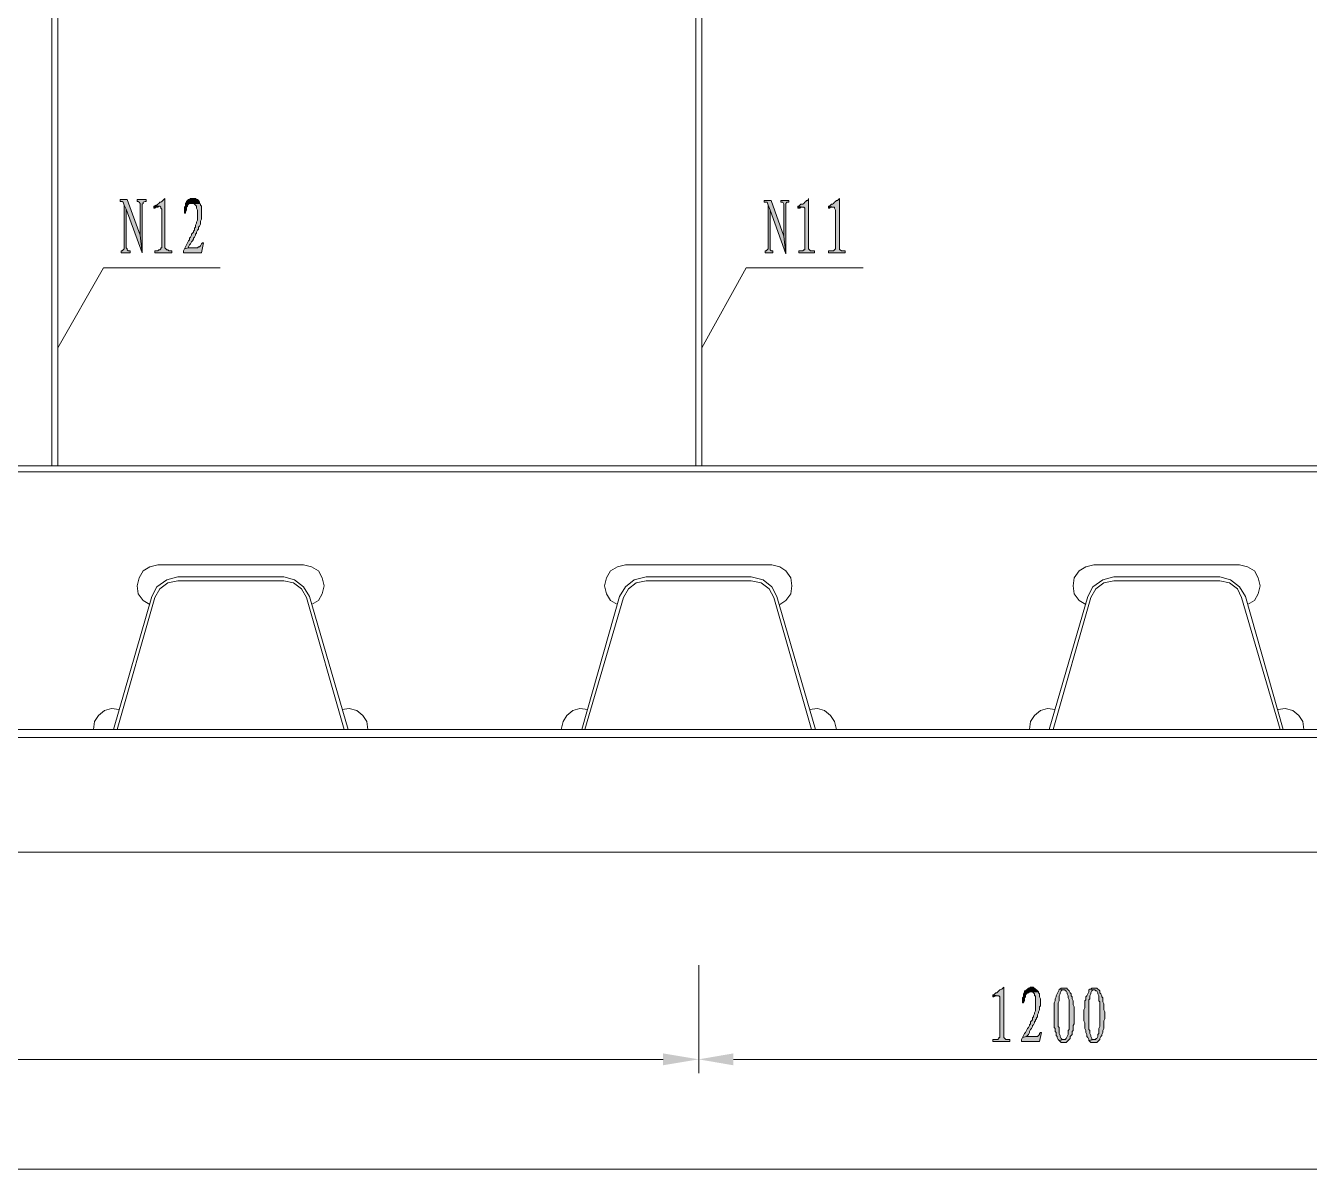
# Model space of a CAD drawing. Header units: inches. Extents: x 20 to 409, y 5 to 283.
# Drawn here: x 177.4 to 232.3, y 148.9 to 197.8 of the extents above; entities that cross this region are included whole.
import ezdxf

# ---------------------------------------------------------------- set-up
doc = ezdxf.new("R2010")
doc.units = ezdxf.units.IN
doc.header["$MEASUREMENT"] = 0
doc.layers.add('C00-00-00', color=7, linetype='Continuous')

msp = doc.modelspace()

# ---------------------------------------------------------------- hatches: boundary and pattern name
at = {"layer": 'C00-00-00'}
h = msp.add_hatch(color=0, dxfattribs=at)
h.dxf.hatch_style = 2
h.paths.add_polyline_path([(181.788, 190.391), (181.492, 190.391), (181.492, 190.306), (181.577, 190.306), (181.619, 190.264), (181.661, 190.137), (181.746, 189.967), (182.423, 188.105), (182.339, 188.867)])
h = msp.add_hatch(color=0, dxfattribs=at)
h.dxf.hatch_style = 2
h.paths.add_polyline_path([(182.593, 190.391), (182.212, 190.391), (182.212, 190.306), (182.254, 190.306), (182.296, 190.264), (182.339, 190.221), (182.339, 188.867), (182.423, 188.105), (182.423, 190.179), (182.466, 190.221), (182.466, 190.264), (182.55, 190.306), (182.593, 190.306)])
h = msp.add_hatch(color=0, dxfattribs=at)
h.dxf.hatch_style = 2
h.paths.add_polyline_path([(183.397, 190.433), (183.355, 190.391), (183.312, 190.348), (183.27, 190.306), (183.228, 190.264), (183.185, 190.264), (183.143, 190.221), (183.101, 190.179), (183.058, 190.137), (183.016, 190.137), (182.931, 190.094), (183.185, 190.094), (183.228, 190.052), (183.228, 190.01), (183.27, 189.967), (183.27, 188.316), (183.228, 188.316), (183.228, 188.274), (183.185, 188.232), (183.143, 188.232), (183.101, 188.189), (182.974, 188.189), (182.974, 188.105), (183.693, 188.105), (183.693, 188.189), (183.566, 188.189), (183.524, 188.232), (183.482, 188.232), (183.439, 188.274), (183.397, 188.316)])
h = msp.add_hatch(color=0, dxfattribs=at)
h.dxf.hatch_style = 2
h.paths.add_polyline_path([(184.625, 190.433), (184.498, 190.433), (184.455, 190.391), (184.413, 190.391), (184.371, 190.348), (184.328, 190.306), (184.328, 190.264), (184.286, 190.221), (184.286, 190.094), (184.244, 190.052), (184.244, 189.798), (184.286, 189.798), (184.286, 189.84), (184.328, 189.925), (184.328, 190.052), (184.371, 190.094), (184.371, 190.137), (184.413, 190.179), (184.455, 190.221), (184.498, 190.221), (184.582, 190.221), (184.879, 190.221), (184.879, 190.264), (184.836, 190.348), (184.794, 190.391), (184.752, 190.391), (184.709, 190.433)])
h = msp.add_hatch(color=0, dxfattribs=at)
h.dxf.hatch_style = 2
h.paths.add_polyline_path([(210.914, 190.433), (210.914, 190.391), (210.871, 190.348), (210.829, 190.348), (210.787, 190.306), (210.744, 190.264), (210.702, 190.221), (210.66, 190.179), (210.575, 190.179), (210.533, 190.137), (210.49, 190.094), (210.448, 190.094), (210.66, 190.052), (210.702, 190.052), (210.744, 190.01), (210.744, 188.232), (210.702, 188.232), (210.66, 188.189), (210.49, 188.189), (210.49, 188.105), (211.168, 188.105), (211.168, 188.189), (210.998, 188.189), (210.956, 188.232), (210.914, 188.274)])
h = msp.add_hatch(color=0, dxfattribs=at)
h.dxf.hatch_style = 2
h.paths.add_polyline_path([(212.226, 190.433), (212.184, 190.391), (212.141, 190.348), (212.099, 190.348), (212.057, 190.306), (212.014, 190.264), (211.972, 190.221), (211.93, 190.179), (211.887, 190.179), (211.845, 190.137), (211.803, 190.094), (211.76, 190.094), (211.972, 190.052), (212.014, 190.052), (212.014, 190.01), (212.057, 189.925), (212.057, 188.274), (212.014, 188.232), (211.972, 188.189), (211.76, 188.189), (211.76, 188.105), (212.48, 188.105), (212.48, 188.189), (212.311, 188.189), (212.268, 188.232), (212.226, 188.232), (212.226, 188.274)])
h = msp.add_hatch(color=0, dxfattribs=at)
h.dxf.hatch_style = 2
h.paths.add_polyline_path([(181.661, 190.137), (181.661, 188.274), (181.619, 188.232), (181.577, 188.189), (181.534, 188.189), (181.534, 188.105), (181.915, 188.105), (181.915, 188.189), (181.831, 188.189), (181.788, 188.232), (181.788, 188.274), (181.746, 188.316), (181.746, 189.967)])
h = msp.add_hatch(color=0, dxfattribs=at)
h.dxf.hatch_style = 2
h.paths.add_polyline_path([(182.931, 190.094), (182.931, 190.01), (182.974, 190.01), (183.016, 190.052), (183.101, 190.052), (183.143, 190.094)])
h = msp.add_hatch(color=0, dxfattribs=at)
h.dxf.hatch_style = 2
h.paths.add_polyline_path([(184.879, 190.221), (184.582, 190.221), (184.625, 190.221), (184.667, 190.179), (184.709, 190.137), (184.752, 190.094), (184.752, 190.01), (184.794, 189.925), (184.794, 189.502), (184.752, 189.417), (184.752, 189.375), (184.709, 189.29), (184.709, 189.205), (184.667, 189.163), (184.667, 189.078), (184.625, 189.036), (184.625, 188.994), (184.582, 188.951), (184.54, 188.909), (184.54, 188.867), (184.498, 188.782), (184.455, 188.74), (184.455, 188.655), (184.413, 188.613), (184.371, 188.528), (184.328, 188.443), (184.286, 188.359), (184.244, 188.274), (184.413, 188.316), (184.413, 188.359), (184.455, 188.443), (184.498, 188.486), (184.54, 188.57), (184.582, 188.613), (184.625, 188.697), (184.625, 188.74), (184.667, 188.782), (184.709, 188.867), (184.709, 188.909), (184.752, 188.951), (184.752, 188.994), (184.794, 189.078), (184.836, 189.121), (184.836, 189.205), (184.879, 189.248), (184.921, 189.332), (184.921, 189.459), (184.963, 189.544), (184.963, 190.094), (184.921, 190.137), (184.921, 190.179)])
h = msp.add_hatch(color=0, dxfattribs=at)
h.dxf.hatch_style = 2
h.paths.add_polyline_path([(209.305, 190.348), (209.009, 190.348), (209.009, 190.264), (209.136, 190.264), (209.178, 190.137), (209.263, 189.925), (209.94, 188.062), (209.855, 188.824)])
h = msp.add_hatch(color=0, dxfattribs=at)
h.dxf.hatch_style = 2
h.paths.add_polyline_path([(209.178, 190.137), (209.178, 188.274), (209.136, 188.232), (209.093, 188.189), (209.051, 188.189), (209.051, 188.105), (209.39, 188.105), (209.39, 188.189), (209.305, 188.189), (209.263, 188.232), (209.263, 189.925)])
h = msp.add_hatch(color=0, dxfattribs=at)
h.dxf.hatch_style = 2
h.paths.add_polyline_path([(210.067, 190.348), (209.728, 190.348), (209.728, 190.264), (209.813, 190.264), (209.855, 190.179), (209.855, 188.824), (209.94, 188.062), (209.94, 190.221), (209.982, 190.264), (210.067, 190.264)])
h = msp.add_hatch(color=0, dxfattribs=at)
h.dxf.hatch_style = 2
h.paths.add_polyline_path([(210.448, 190.094), (210.448, 190.01), (210.533, 190.01), (210.575, 190.052), (210.66, 190.052)])
h = msp.add_hatch(color=0, dxfattribs=at)
h.dxf.hatch_style = 2
h.paths.add_polyline_path([(211.76, 190.094), (211.76, 190.01), (211.803, 190.01), (211.845, 190.052), (211.972, 190.052)])
h = msp.add_hatch(color=0, dxfattribs=at)
h.dxf.hatch_style = 2
h.paths.add_polyline_path([(185.048, 188.528), (185.006, 188.528), (184.963, 188.486), (184.921, 188.401), (184.879, 188.359), (184.836, 188.359), (184.794, 188.316), (184.413, 188.316), (184.244, 188.274), (184.201, 188.189), (184.201, 188.105), (184.963, 188.105)])
h = msp.add_hatch(color=0, dxfattribs=at)
h.dxf.hatch_style = 2
h.paths.add_polyline_path([(219.253, 156.736), (219.211, 156.693), (219.169, 156.651), (219.084, 156.609), (219.042, 156.566), (218.999, 156.524), (218.957, 156.482), (218.915, 156.482), (218.872, 156.439), (218.83, 156.397), (218.788, 156.397), (218.999, 156.355), (219.042, 156.355), (219.084, 156.312), (219.084, 154.577), (219.042, 154.577), (219.042, 154.534), (218.999, 154.492), (218.788, 154.492), (218.788, 154.407), (219.507, 154.407), (219.507, 154.492), (219.338, 154.492), (219.296, 154.534), (219.253, 154.577)])
h = msp.add_hatch(color=0, dxfattribs=at)
h.dxf.hatch_style = 2
h.paths.add_polyline_path([(218.788, 156.397), (218.788, 156.312), (218.83, 156.312), (218.915, 156.355), (218.999, 156.355)])
h = msp.add_hatch(color=0, dxfattribs=at)
h.dxf.hatch_style = 2
h.paths.add_polyline_path([(220.439, 156.736), (220.396, 156.736), (220.354, 156.693), (220.312, 156.693), (220.269, 156.651), (220.227, 156.609), (220.185, 156.566), (220.142, 156.566), (220.142, 156.524), (220.1, 156.439), (220.1, 156.312), (220.058, 156.27), (220.058, 156.058), (220.1, 156.058), (220.142, 156.143), (220.142, 156.27), (220.185, 156.312), (220.185, 156.397), (220.227, 156.439), (220.269, 156.482), (220.312, 156.482), (220.354, 156.524), (220.396, 156.524), (220.735, 156.524), (220.693, 156.566), (220.65, 156.609), (220.608, 156.651), (220.566, 156.693), (220.523, 156.693), (220.523, 156.736)])
h = msp.add_hatch(color=0, dxfattribs=at)
h.dxf.hatch_style = 2
h.paths.add_polyline_path([(220.735, 156.524), (220.396, 156.524), (220.439, 156.524), (220.481, 156.524), (220.523, 156.482), (220.566, 156.439), (220.566, 156.355), (220.608, 156.355), (220.608, 155.72), (220.566, 155.635), (220.566, 155.593), (220.523, 155.508), (220.523, 155.466), (220.481, 155.423), (220.481, 155.339), (220.439, 155.296), (220.396, 155.254), (220.396, 155.169), (220.354, 155.127), (220.354, 155.085), (220.312, 155), (220.269, 154.958), (220.227, 154.873), (220.185, 154.788), (220.142, 154.746), (220.1, 154.661), (220.058, 154.577), (220.227, 154.619), (220.269, 154.661), (220.312, 154.704), (220.354, 154.788), (220.354, 154.831), (220.396, 154.915), (220.439, 154.958), (220.481, 155.042), (220.481, 155.085), (220.523, 155.127), (220.566, 155.212), (220.566, 155.254), (220.608, 155.296), (220.608, 155.339), (220.65, 155.381), (220.65, 155.423), (220.693, 155.466), (220.693, 155.55), (220.735, 155.635), (220.735, 155.677), (220.777, 155.762), (220.777, 155.889), (220.82, 155.931), (220.82, 156.228), (220.777, 156.312), (220.777, 156.439), (220.735, 156.482)])
h = msp.add_hatch(color=0, dxfattribs=at)
h.dxf.hatch_style = 2
h.paths.add_polyline_path([(221.624, 156.651), (221.624, 156.609), (221.582, 156.524), (221.539, 156.439), (221.497, 156.355), (221.497, 156.312), (221.455, 156.228), (221.455, 156.143), (221.412, 156.058), (221.412, 155), (221.455, 154.958), (221.455, 154.873), (221.455, 154.831), (221.497, 154.788), (221.497, 154.661), (221.539, 154.619), (221.539, 154.577), (221.582, 154.492), (221.624, 154.45), (221.793, 154.492), (221.751, 154.492), (221.709, 154.534), (221.666, 154.619), (221.666, 154.661), (221.624, 154.746), (221.624, 155), (221.582, 155.042), (221.582, 156.058), (221.624, 156.143), (221.624, 156.355), (221.666, 156.439), (221.666, 156.482), (221.709, 156.566), (221.751, 156.609), (221.836, 156.609)])
h = msp.add_hatch(color=0, dxfattribs=at)
h.dxf.hatch_style = 2
h.paths.add_polyline_path([(221.836, 156.693), (221.709, 156.693), (221.666, 156.651), (221.624, 156.651), (221.836, 156.609), (221.878, 156.609), (221.878, 156.566), (221.92, 156.566), (221.963, 156.482), (221.963, 156.439), (222.005, 156.355), (222.005, 156.27), (222.047, 156.185), (222.047, 155.55), (222.047, 155.508), (222.047, 154.915), (222.005, 154.873), (222.005, 154.704), (221.963, 154.619), (221.92, 154.534), (221.878, 154.492), (221.793, 154.492), (221.624, 154.45), (221.666, 154.407), (221.709, 154.365), (221.92, 154.365), (221.963, 154.407), (222.005, 154.45), (222.047, 154.492), (222.09, 154.534), (222.09, 154.619), (222.132, 154.661), (222.174, 154.704), (222.174, 154.831), (222.217, 154.873), (222.217, 155.085), (222.259, 155.169), (222.259, 155.889), (222.217, 155.974), (222.217, 156.143), (222.174, 156.228), (222.174, 156.312), (222.132, 156.355), (222.132, 156.439), (222.09, 156.482), (222.047, 156.566), (222.005, 156.609), (221.963, 156.651), (221.963, 156.693), (221.92, 156.693)])
h = msp.add_hatch(color=0, dxfattribs=at)
h.dxf.hatch_style = 2
h.paths.add_polyline_path([(222.936, 156.651), (222.894, 156.609), (222.894, 156.524), (222.852, 156.439), (222.809, 156.355), (222.767, 156.312), (222.767, 156.185), (222.725, 156.143), (222.725, 155.847), (222.682, 155.762), (222.682, 155.296), (222.725, 155.212), (222.725, 154.958), (222.767, 154.873), (222.767, 154.788), (222.809, 154.704), (222.809, 154.619), (222.852, 154.577), (222.894, 154.492), (222.894, 154.45), (223.106, 154.492), (223.021, 154.492), (223.021, 154.534), (222.979, 154.619), (222.979, 154.661), (222.936, 154.746), (222.936, 154.873), (222.894, 154.915), (222.894, 156.185), (222.936, 156.228), (222.936, 156.355), (222.979, 156.439), (222.979, 156.482), (223.021, 156.566), (223.063, 156.609), (223.106, 156.609)])
h = msp.add_hatch(color=0, dxfattribs=at)
h.dxf.hatch_style = 2
h.paths.add_polyline_path([(223.106, 156.693), (223.021, 156.693), (222.979, 156.651), (222.936, 156.651), (223.106, 156.609), (223.148, 156.609), (223.19, 156.566), (223.233, 156.566), (223.275, 156.482), (223.275, 156.439), (223.317, 156.355), (223.317, 156.143), (223.36, 156.101), (223.36, 155.55), (223.36, 155.508), (223.36, 155.042), (223.317, 154.958), (223.317, 154.746), (223.275, 154.704), (223.275, 154.619), (223.233, 154.534), (223.19, 154.534), (223.19, 154.492), (223.106, 154.492), (222.894, 154.45), (222.936, 154.407), (222.979, 154.365), (223.233, 154.365), (223.275, 154.407), (223.317, 154.45), (223.36, 154.492), (223.36, 154.534), (223.402, 154.619), (223.444, 154.661), (223.444, 154.704), (223.487, 154.788), (223.487, 154.873), (223.529, 154.958), (223.529, 155.296), (223.571, 155.381), (223.571, 155.677), (223.529, 155.762), (223.529, 156.016), (223.487, 156.101), (223.487, 156.27), (223.444, 156.312), (223.444, 156.355), (223.402, 156.439), (223.36, 156.482), (223.36, 156.566), (223.317, 156.609), (223.275, 156.651), (223.233, 156.693)])
h = msp.add_hatch(color=0, dxfattribs=at)
h.dxf.hatch_style = 2
h.paths.add_polyline_path([(220.862, 154.788), (220.82, 154.788), (220.777, 154.746), (220.777, 154.704), (220.735, 154.661), (220.693, 154.619), (220.227, 154.619), (220.058, 154.577), (220.015, 154.492), (220.015, 154.407), (220.777, 154.407)])
h = msp.add_hatch(color=0, dxfattribs=at)
h.dxf.hatch_style = 2
h.paths.add_polyline_path([(204.691, 153.899), (204.691, 153.391), (206.215, 153.645)])
h = msp.add_hatch(color=0, dxfattribs=at)
h.dxf.hatch_style = 2
h.paths.add_polyline_path([(207.696, 153.899), (207.696, 153.391), (206.215, 153.645)])

# ---------------------------------------------------------------- linework, layer by layer
at = {"layer": 'C00-00-00', "color": 0, "lineweight": 0}
for points in [[(206.088, 234.671), (206.088, 179.003)], [(206.342, 234.671), (206.342, 179.003)], [(178.571, 234.121), (178.571, 179.003)], [(178.825, 234.121), (178.825, 179.003)], [(185.768, 187.47), (180.772, 187.47), (178.825, 184.041)], [(213.242, 187.47), (208.247, 187.47), (206.342, 184.041)], [(157.828, 179.003), (386.216, 179.003)], [(178.571, 179.003), (178.825, 179.003)], [(206.342, 179.003), (206.088, 179.003)], [(157.828, 178.749), (386.216, 178.749)], [(183.101, 174.77), (182.762, 174.685), (182.466, 174.516), (182.296, 174.219), (182.212, 173.881), (182.254, 173.542), (182.466, 173.246), (182.762, 173.076)], [(183.101, 174.77), (189.324, 174.77)], [(189.662, 173.076), (189.959, 173.246), (190.128, 173.542), (190.213, 173.881), (190.128, 174.219), (189.959, 174.516), (189.662, 174.685), (189.324, 174.77)], [(203.082, 174.77), (202.743, 174.685), (202.447, 174.516), (202.278, 174.219), (202.193, 173.881), (202.278, 173.542), (202.447, 173.246), (202.743, 173.076)], [(203.082, 174.77), (209.347, 174.77)], [(209.686, 173.076), (209.94, 173.246), (210.152, 173.542), (210.194, 173.881), (210.152, 174.219), (209.94, 174.516), (209.686, 174.685), (209.347, 174.77)], [(223.106, 174.77), (222.767, 174.685), (222.471, 174.516), (222.259, 174.219), (222.217, 173.881), (222.259, 173.542), (222.471, 173.246), (222.767, 173.076)], [(223.106, 174.77), (229.329, 174.77)], [(229.667, 173.076), (229.964, 173.246), (230.133, 173.542), (230.218, 173.881), (230.133, 174.219), (229.964, 174.516), (229.667, 174.685), (229.329, 174.77)], [(188.477, 174.262), (183.947, 174.262), (183.482, 174.135), (183.058, 173.838), (182.847, 173.415)], [(188.477, 174.092), (183.947, 174.092), (183.524, 174.008), (183.185, 173.754), (182.974, 173.373)], [(191.229, 167.742), (189.578, 173.415), (189.324, 173.838), (188.943, 174.135), (188.477, 174.262)], [(191.059, 167.742), (189.451, 173.373), (189.239, 173.754), (188.9, 174.008), (188.477, 174.092)], [(208.458, 174.262), (203.971, 174.262), (203.463, 174.135), (203.082, 173.838), (202.828, 173.415)], [(208.458, 174.092), (203.971, 174.092), (203.548, 174.008), (203.209, 173.754), (202.997, 173.373)], [(211.21, 167.742), (209.559, 173.415), (209.347, 173.838), (208.966, 174.135), (208.458, 174.262)], [(211.041, 167.742), (209.432, 173.373), (209.22, 173.754), (208.882, 174.008), (208.458, 174.092)], [(228.482, 174.262), (223.952, 174.262), (223.487, 174.135), (223.063, 173.838), (222.852, 173.415)], [(228.482, 174.092), (223.952, 174.092), (223.529, 174.008), (223.19, 173.754), (222.979, 173.373)], [(231.191, 167.742), (229.583, 173.415), (229.329, 173.838), (228.948, 174.135), (228.482, 174.262)], [(231.064, 167.742), (229.413, 173.373), (229.244, 173.754), (228.905, 174.008), (228.482, 174.092)], [(181.196, 167.742), (182.847, 173.415)], [(181.365, 167.742), (182.974, 173.373)], [(201.219, 167.742), (202.828, 173.415)], [(201.346, 167.742), (202.997, 173.373)], [(221.201, 167.742), (222.852, 173.415)], [(221.37, 167.742), (222.979, 173.373)], [(181.45, 168.589), (181.111, 168.631), (180.815, 168.547), (180.561, 168.335), (180.391, 168.081), (180.349, 167.742)], [(192.075, 167.742), (192.033, 168.081), (191.864, 168.335), (191.61, 168.547), (191.271, 168.631), (190.975, 168.589)], [(201.473, 168.589), (201.135, 168.631), (200.838, 168.547), (200.584, 168.335), (200.415, 168.081), (200.33, 167.742)], [(212.099, 167.742), (212.014, 168.081), (211.845, 168.335), (211.591, 168.547), (211.295, 168.631), (210.956, 168.589)], [(221.455, 168.589), (221.116, 168.631), (220.82, 168.547), (220.566, 168.335), (220.396, 168.081), (220.354, 167.742)], [(232.08, 167.742), (232.038, 168.081), (231.869, 168.335), (231.615, 168.547), (231.276, 168.631), (230.98, 168.589)], [(156.219, 167.742), (386.216, 167.742)], [(156.219, 167.404), (386.216, 167.404)], [(167.691, 162.493), (384.734, 162.493)], [(206.215, 157.667), (206.215, 153.053)], [(206.215, 157.667), (206.215, 153.053)], [(204.691, 153.645), (70.198, 153.645)], [(207.696, 153.645), (234.705, 153.645)], [(157.701, 148.946), (384.734, 148.946)]]:
    msp.add_lwpolyline(points, dxfattribs=at)
for points in [[(181.788, 190.391), (181.492, 190.391), (181.492, 190.306), (181.577, 190.306), (181.619, 190.264), (181.661, 190.137), (181.746, 189.967), (182.423, 188.105), (182.339, 188.867)], [(182.593, 190.391), (182.212, 190.391), (182.212, 190.306), (182.254, 190.306), (182.296, 190.264), (182.339, 190.221), (182.339, 188.867), (182.423, 188.105), (182.423, 190.179), (182.466, 190.221), (182.466, 190.264), (182.55, 190.306), (182.593, 190.306)], [(183.397, 190.433), (183.355, 190.391), (183.312, 190.348), (183.27, 190.306), (183.228, 190.264), (183.185, 190.264), (183.143, 190.221), (183.101, 190.179), (183.058, 190.137), (183.016, 190.137), (182.931, 190.094), (183.185, 190.094), (183.228, 190.052), (183.228, 190.01), (183.27, 189.967), (183.27, 188.316), (183.228, 188.316), (183.228, 188.274), (183.185, 188.232), (183.143, 188.232), (183.101, 188.189), (182.974, 188.189), (182.974, 188.105), (183.693, 188.105), (183.693, 188.189), (183.566, 188.189), (183.524, 188.232), (183.482, 188.232), (183.439, 188.274), (183.397, 188.316)], [(184.625, 190.433), (184.498, 190.433), (184.455, 190.391), (184.413, 190.391), (184.371, 190.348), (184.328, 190.306), (184.328, 190.264), (184.286, 190.221), (184.286, 190.094), (184.244, 190.052), (184.244, 189.798), (184.286, 189.798), (184.286, 189.84), (184.328, 189.925), (184.328, 190.052), (184.371, 190.094), (184.371, 190.137), (184.413, 190.179), (184.455, 190.221), (184.498, 190.221), (184.582, 190.221), (184.879, 190.221), (184.879, 190.264), (184.836, 190.348), (184.794, 190.391), (184.752, 190.391), (184.709, 190.433)], [(210.914, 190.433), (210.914, 190.391), (210.871, 190.348), (210.829, 190.348), (210.787, 190.306), (210.744, 190.264), (210.702, 190.221), (210.66, 190.179), (210.575, 190.179), (210.533, 190.137), (210.49, 190.094), (210.448, 190.094), (210.66, 190.052), (210.702, 190.052), (210.744, 190.01), (210.744, 188.232), (210.702, 188.232), (210.66, 188.189), (210.49, 188.189), (210.49, 188.105), (211.168, 188.105), (211.168, 188.189), (210.998, 188.189), (210.956, 188.232), (210.914, 188.274)], [(212.226, 190.433), (212.184, 190.391), (212.141, 190.348), (212.099, 190.348), (212.057, 190.306), (212.014, 190.264), (211.972, 190.221), (211.93, 190.179), (211.887, 190.179), (211.845, 190.137), (211.803, 190.094), (211.76, 190.094), (211.972, 190.052), (212.014, 190.052), (212.014, 190.01), (212.057, 189.925), (212.057, 188.274), (212.014, 188.232), (211.972, 188.189), (211.76, 188.189), (211.76, 188.105), (212.48, 188.105), (212.48, 188.189), (212.311, 188.189), (212.268, 188.232), (212.226, 188.232), (212.226, 188.274)], [(181.661, 190.137), (181.661, 188.274), (181.619, 188.232), (181.577, 188.189), (181.534, 188.189), (181.534, 188.105), (181.915, 188.105), (181.915, 188.189), (181.831, 188.189), (181.788, 188.232), (181.788, 188.274), (181.746, 188.316), (181.746, 189.967)], [(182.931, 190.094), (182.931, 190.01), (182.974, 190.01), (183.016, 190.052), (183.101, 190.052), (183.143, 190.094)], [(184.879, 190.221), (184.582, 190.221), (184.625, 190.221), (184.667, 190.179), (184.709, 190.137), (184.752, 190.094), (184.752, 190.01), (184.794, 189.925), (184.794, 189.502), (184.752, 189.417), (184.752, 189.375), (184.709, 189.29), (184.709, 189.205), (184.667, 189.163), (184.667, 189.078), (184.625, 189.036), (184.625, 188.994), (184.582, 188.951), (184.54, 188.909), (184.54, 188.867), (184.498, 188.782), (184.455, 188.74), (184.455, 188.655), (184.413, 188.613), (184.371, 188.528), (184.328, 188.443), (184.286, 188.359), (184.244, 188.274), (184.413, 188.316), (184.413, 188.359), (184.455, 188.443), (184.498, 188.486), (184.54, 188.57), (184.582, 188.613), (184.625, 188.697), (184.625, 188.74), (184.667, 188.782), (184.709, 188.867), (184.709, 188.909), (184.752, 188.951), (184.752, 188.994), (184.794, 189.078), (184.836, 189.121), (184.836, 189.205), (184.879, 189.248), (184.921, 189.332), (184.921, 189.459), (184.963, 189.544), (184.963, 190.094), (184.921, 190.137), (184.921, 190.179)], [(209.305, 190.348), (209.009, 190.348), (209.009, 190.264), (209.136, 190.264), (209.178, 190.137), (209.263, 189.925), (209.94, 188.062), (209.855, 188.824)], [(209.178, 190.137), (209.178, 188.274), (209.136, 188.232), (209.093, 188.189), (209.051, 188.189), (209.051, 188.105), (209.39, 188.105), (209.39, 188.189), (209.305, 188.189), (209.263, 188.232), (209.263, 189.925)], [(210.067, 190.348), (209.728, 190.348), (209.728, 190.264), (209.813, 190.264), (209.855, 190.179), (209.855, 188.824), (209.94, 188.062), (209.94, 190.221), (209.982, 190.264), (210.067, 190.264)], [(210.448, 190.094), (210.448, 190.01), (210.533, 190.01), (210.575, 190.052), (210.66, 190.052)], [(211.76, 190.094), (211.76, 190.01), (211.803, 190.01), (211.845, 190.052), (211.972, 190.052)], [(185.048, 188.528), (185.006, 188.528), (184.963, 188.486), (184.921, 188.401), (184.879, 188.359), (184.836, 188.359), (184.794, 188.316), (184.413, 188.316), (184.244, 188.274), (184.201, 188.189), (184.201, 188.105), (184.963, 188.105)], [(219.253, 156.736), (219.211, 156.693), (219.169, 156.651), (219.084, 156.609), (219.042, 156.566), (218.999, 156.524), (218.957, 156.482), (218.915, 156.482), (218.872, 156.439), (218.83, 156.397), (218.788, 156.397), (218.999, 156.355), (219.042, 156.355), (219.084, 156.312), (219.084, 154.577), (219.042, 154.577), (219.042, 154.534), (218.999, 154.492), (218.788, 154.492), (218.788, 154.407), (219.507, 154.407), (219.507, 154.492), (219.338, 154.492), (219.296, 154.534), (219.253, 154.577)], [(218.788, 156.397), (218.788, 156.312), (218.83, 156.312), (218.915, 156.355), (218.999, 156.355)], [(220.439, 156.736), (220.396, 156.736), (220.354, 156.693), (220.312, 156.693), (220.269, 156.651), (220.227, 156.609), (220.185, 156.566), (220.142, 156.566), (220.142, 156.524), (220.1, 156.439), (220.1, 156.312), (220.058, 156.27), (220.058, 156.058), (220.1, 156.058), (220.142, 156.143), (220.142, 156.27), (220.185, 156.312), (220.185, 156.397), (220.227, 156.439), (220.269, 156.482), (220.312, 156.482), (220.354, 156.524), (220.396, 156.524), (220.735, 156.524), (220.693, 156.566), (220.65, 156.609), (220.608, 156.651), (220.566, 156.693), (220.523, 156.693), (220.523, 156.736)], [(220.735, 156.524), (220.396, 156.524), (220.439, 156.524), (220.481, 156.524), (220.523, 156.482), (220.566, 156.439), (220.566, 156.355), (220.608, 156.355), (220.608, 155.72), (220.566, 155.635), (220.566, 155.593), (220.523, 155.508), (220.523, 155.466), (220.481, 155.423), (220.481, 155.339), (220.439, 155.296), (220.396, 155.254), (220.396, 155.169), (220.354, 155.127), (220.354, 155.085), (220.312, 155), (220.269, 154.958), (220.227, 154.873), (220.185, 154.788), (220.142, 154.746), (220.1, 154.661), (220.058, 154.577), (220.227, 154.619), (220.269, 154.661), (220.312, 154.704), (220.354, 154.788), (220.354, 154.831), (220.396, 154.915), (220.439, 154.958), (220.481, 155.042), (220.481, 155.085), (220.523, 155.127), (220.566, 155.212), (220.566, 155.254), (220.608, 155.296), (220.608, 155.339), (220.65, 155.381), (220.65, 155.423), (220.693, 155.466), (220.693, 155.55), (220.735, 155.635), (220.735, 155.677), (220.777, 155.762), (220.777, 155.889), (220.82, 155.931), (220.82, 156.228), (220.777, 156.312), (220.777, 156.439), (220.735, 156.482)], [(221.624, 156.651), (221.624, 156.609), (221.582, 156.524), (221.539, 156.439), (221.497, 156.355), (221.497, 156.312), (221.455, 156.228), (221.455, 156.143), (221.412, 156.058), (221.412, 155), (221.455, 154.958), (221.455, 154.873), (221.455, 154.831), (221.497, 154.788), (221.497, 154.661), (221.539, 154.619), (221.539, 154.577), (221.582, 154.492), (221.624, 154.45), (221.793, 154.492), (221.751, 154.492), (221.709, 154.534), (221.666, 154.619), (221.666, 154.661), (221.624, 154.746), (221.624, 155), (221.582, 155.042), (221.582, 156.058), (221.624, 156.143), (221.624, 156.355), (221.666, 156.439), (221.666, 156.482), (221.709, 156.566), (221.751, 156.609), (221.836, 156.609)], [(221.836, 156.693), (221.709, 156.693), (221.666, 156.651), (221.624, 156.651), (221.836, 156.609), (221.878, 156.609), (221.878, 156.566), (221.92, 156.566), (221.963, 156.482), (221.963, 156.439), (222.005, 156.355), (222.005, 156.27), (222.047, 156.185), (222.047, 155.55), (222.047, 155.508), (222.047, 154.915), (222.005, 154.873), (222.005, 154.704), (221.963, 154.619), (221.92, 154.534), (221.878, 154.492), (221.793, 154.492), (221.624, 154.45), (221.666, 154.407), (221.709, 154.365), (221.92, 154.365), (221.963, 154.407), (222.005, 154.45), (222.047, 154.492), (222.09, 154.534), (222.09, 154.619), (222.132, 154.661), (222.174, 154.704), (222.174, 154.831), (222.217, 154.873), (222.217, 155.085), (222.259, 155.169), (222.259, 155.889), (222.217, 155.974), (222.217, 156.143), (222.174, 156.228), (222.174, 156.312), (222.132, 156.355), (222.132, 156.439), (222.09, 156.482), (222.047, 156.566), (222.005, 156.609), (221.963, 156.651), (221.963, 156.693), (221.92, 156.693)], [(222.936, 156.651), (222.894, 156.609), (222.894, 156.524), (222.852, 156.439), (222.809, 156.355), (222.767, 156.312), (222.767, 156.185), (222.725, 156.143), (222.725, 155.847), (222.682, 155.762), (222.682, 155.296), (222.725, 155.212), (222.725, 154.958), (222.767, 154.873), (222.767, 154.788), (222.809, 154.704), (222.809, 154.619), (222.852, 154.577), (222.894, 154.492), (222.894, 154.45), (223.106, 154.492), (223.021, 154.492), (223.021, 154.534), (222.979, 154.619), (222.979, 154.661), (222.936, 154.746), (222.936, 154.873), (222.894, 154.915), (222.894, 156.185), (222.936, 156.228), (222.936, 156.355), (222.979, 156.439), (222.979, 156.482), (223.021, 156.566), (223.063, 156.609), (223.106, 156.609)], [(223.106, 156.693), (223.021, 156.693), (222.979, 156.651), (222.936, 156.651), (223.106, 156.609), (223.148, 156.609), (223.19, 156.566), (223.233, 156.566), (223.275, 156.482), (223.275, 156.439), (223.317, 156.355), (223.317, 156.143), (223.36, 156.101), (223.36, 155.55), (223.36, 155.508), (223.36, 155.042), (223.317, 154.958), (223.317, 154.746), (223.275, 154.704), (223.275, 154.619), (223.233, 154.534), (223.19, 154.534), (223.19, 154.492), (223.106, 154.492), (222.894, 154.45), (222.936, 154.407), (222.979, 154.365), (223.233, 154.365), (223.275, 154.407), (223.317, 154.45), (223.36, 154.492), (223.36, 154.534), (223.402, 154.619), (223.444, 154.661), (223.444, 154.704), (223.487, 154.788), (223.487, 154.873), (223.529, 154.958), (223.529, 155.296), (223.571, 155.381), (223.571, 155.677), (223.529, 155.762), (223.529, 156.016), (223.487, 156.101), (223.487, 156.27), (223.444, 156.312), (223.444, 156.355), (223.402, 156.439), (223.36, 156.482), (223.36, 156.566), (223.317, 156.609), (223.275, 156.651), (223.233, 156.693)], [(220.862, 154.788), (220.82, 154.788), (220.777, 154.746), (220.777, 154.704), (220.735, 154.661), (220.693, 154.619), (220.227, 154.619), (220.058, 154.577), (220.015, 154.492), (220.015, 154.407), (220.777, 154.407)]]:
    msp.add_lwpolyline(points, close=True, dxfattribs=at)

doc.saveas('drawing.dxf')
